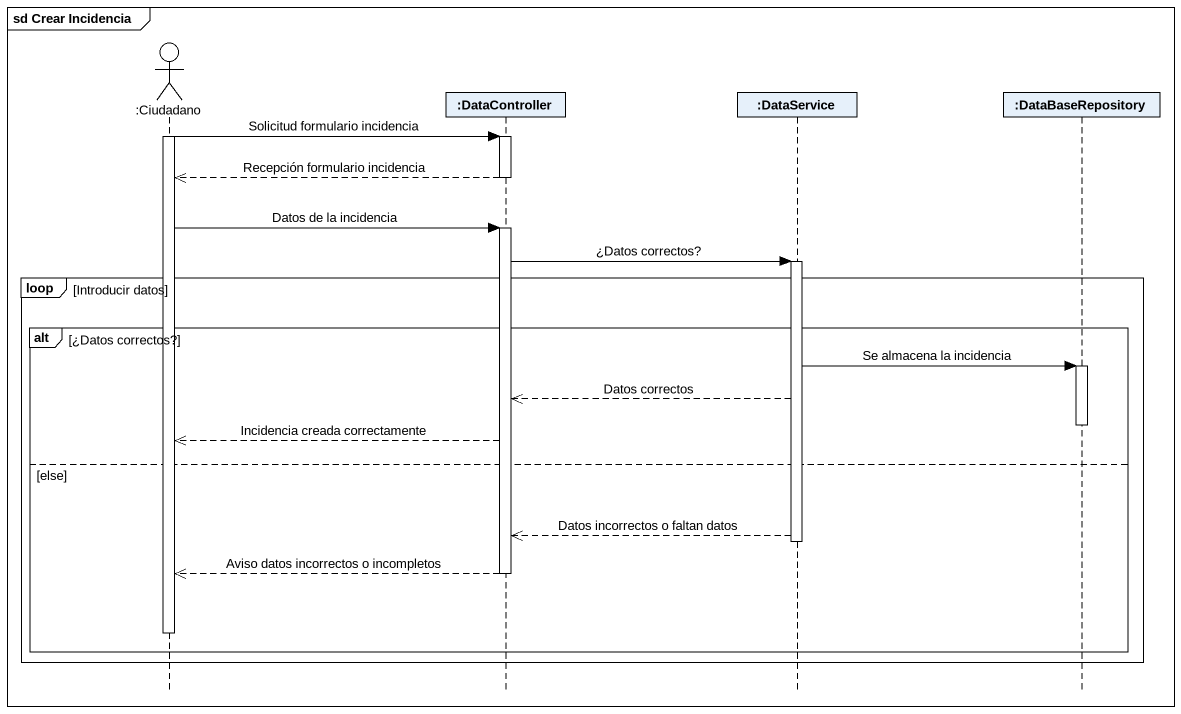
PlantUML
@startuml
mainframe sd Crear Incidencia
hide footbox
actor ":Ciudadano" as Ciudadano
participant ":DataController" as DataController
participant ":DataService" as DataService
participant ":DataBaseRepository" as DataBaseRepository

activate Ciudadano
Ciudadano -> DataController : Solicitud formulario incidencia
activate DataController
DataController -->> Ciudadano : Recepción formulario incidencia
deactivate DataController
Ciudadano -> DataController : Datos de la incidencia
activate DataController
DataController -> DataService : ¿Datos correctos?
activate DataService
loop Introducir datos
  alt ¿Datos correctos?
    DataService -> DataBaseRepository : Se almacena la incidencia
    activate DataBaseRepository
    DataService -->> DataController : Datos correctos
    deactivate DataBaseRepository
    DataController -->> Ciudadano : Incidencia creada correctamente
  else else
    DataService -->> DataController : Datos incorrectos o faltan datos
    deactivate DataService
    DataController -->> Ciudadano : Aviso datos incorrectos o incompletos
    deactivate DataController
    deactivate Ciudadano
  end
end
@enduml
